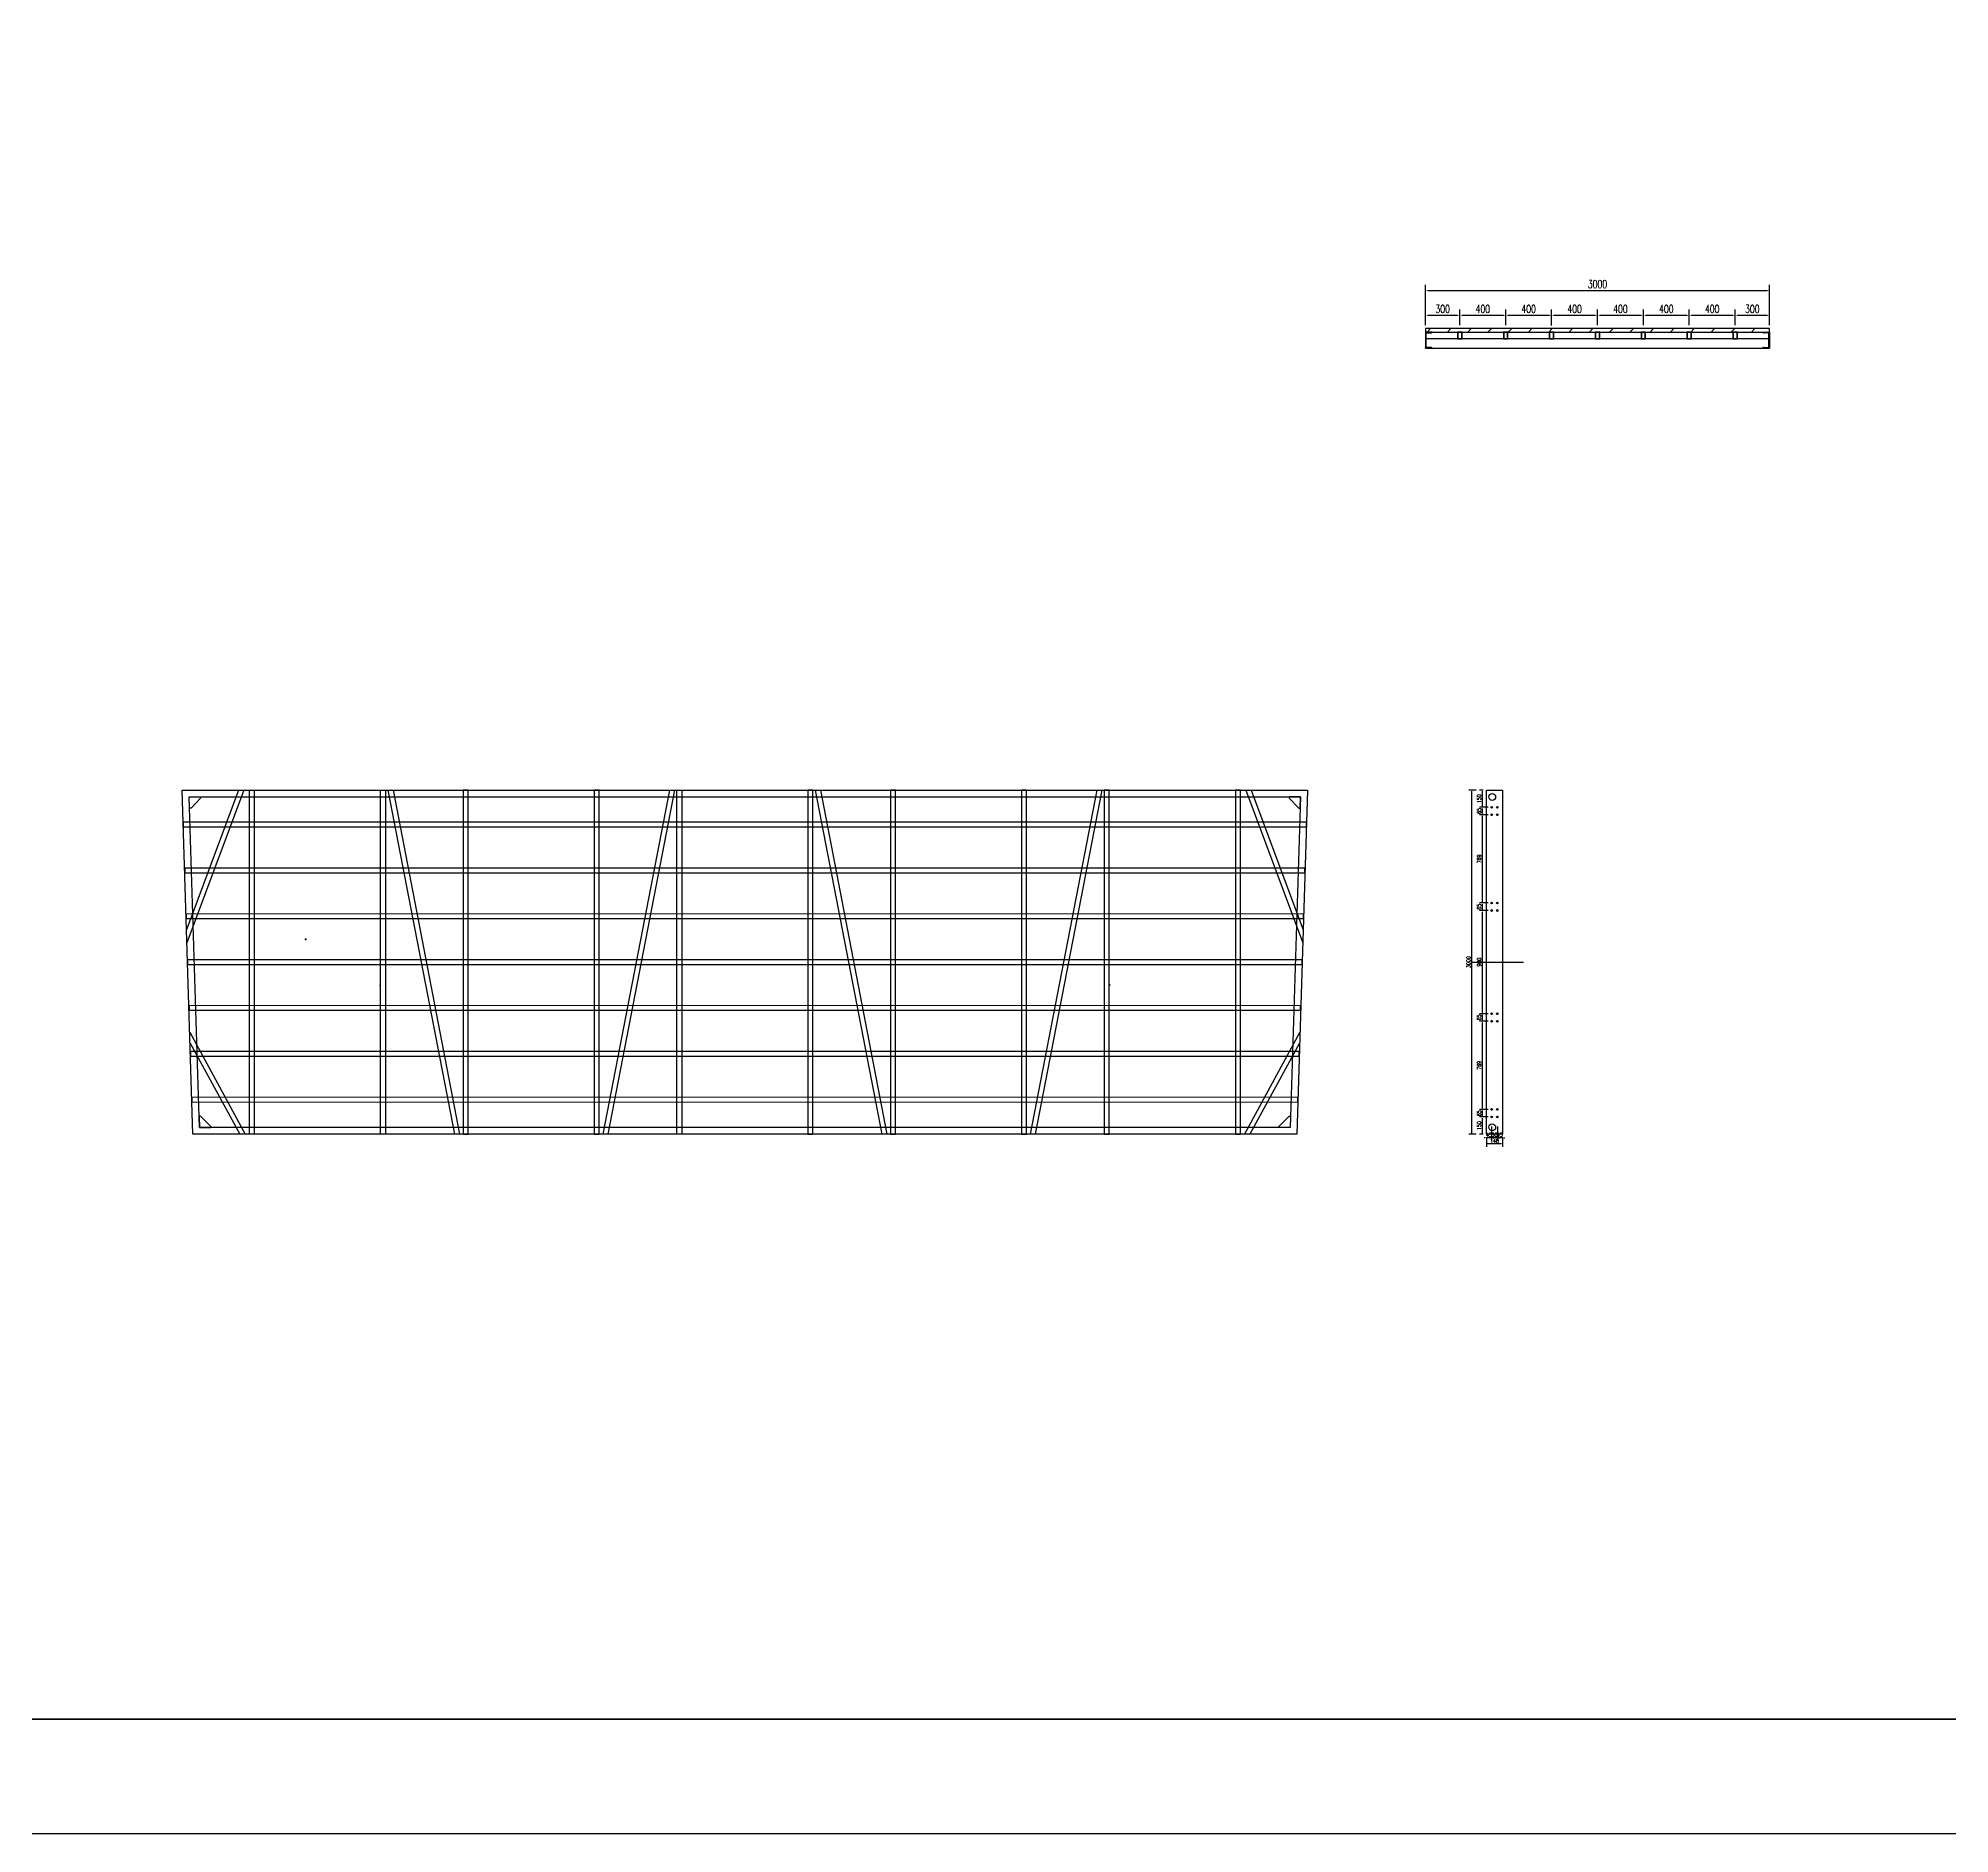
# Model space of a CAD drawing. Extents: x 10241 to 1500931, y -537358 to 142253.
# Drawn here: x 1063817 to 1080483, y 1621 to 17276 of the extents above; entities that cross this region are included whole.
import ezdxf

# ---------------------------------------------------------------- set-up
doc = ezdxf.new("R2010")
doc.units = 0
doc.header["$LTSCALE"] = 1000
doc.header["$MEASUREMENT"] = 0
for name, color, linetype in [('14#槽钢', 3, 'Continuous'), ('PUB_DIM', 3, 'Continuous'), ('W-STEEL_FRAME钢架', 3, 'Continuous'), ('W-STEEL_KEEL钢龙骨', 5, 'Continuous'), ('W-WOOD_FLOOR木地板', 30, 'Continuous'), ('钢架', 90, 'Continuous')]:
    doc.layers.add(name, color=color, linetype=linetype)
doc.styles.add('STANDARD_T3', font='simplex.shx', dxfattribs={"width": 0.7, "bigfont": 'gbcbig.shx'})
doc.dimstyles.new('W&&10', dxfattribs={"dimtxt": 35, "dimasz": 10, "dimexe": 25, "dimexo": 30, "dimgap": 10, "dimtad": 1, "dimdec": 0, "dimzin": 0, "dimdsep": 46, "dimtxsty": 'STANDARD_T3', "dimcen": 0.09, "dimclrd": 1, "dimclre": 1, "dimclrt": 7, "dimazin": 2, "dimtfac": 1, "dimtdec": 0, "dimtix": 1, "dimtmove": 2, "dimatfit": 3, "dimfxl": 100, "dimtolj": 1, "dimtzin": 0, "dimarcsym": 0})
doc.dimstyles.new('W&&20', dxfattribs={"dimtxt": 70, "dimasz": 20, "dimexe": 50, "dimexo": 60, "dimgap": 20, "dimtad": 1, "dimdec": 0, "dimzin": 0, "dimdsep": 46, "dimtxsty": 'STANDARD_T3', "dimcen": 0.09, "dimclrd": 1, "dimclre": 1, "dimclrt": 7, "dimazin": 2, "dimtfac": 1, "dimtdec": 0, "dimtix": 1, "dimtmove": 2, "dimatfit": 3, "dimfxl": 100, "dimtolj": 1, "dimtzin": 0, "dimarcsym": 0})

# ---------------------------------------------------------------- blocks, each defined once
blk = doc.blocks.new('*D209')
at = {"layer": 'Defpoints', "color": 0, "transparency": 16777216}
for p in [(1076408, 7870), (1076489, 7870), (1076444, 7720)]:
    blk.add_point(p, dxfattribs=at)
at = {"layer": 'W-STEEL_FRAME钢架', "color": 1, "lineweight": -2, "transparency": 16777216}
for p, q in [((1076459, 7870), (1076383, 7870)), ((1076408, 7730), (1076408, 7860)), ((1076414, 7720), (1076383, 7720))]:
    blk.add_line(p, q, dxfattribs=at)
at = {"layer": 'W-STEEL_FRAME钢架', "color": 1, "transparency": 16777216}
for points in [[(1076406, 7860), (1076409, 7860), (1076408, 7870)], [(1076406, 7730), (1076409, 7730), (1076408, 7720)]]:
    blk.add_solid(points, dxfattribs=at)
at = {"layer": 'W-STEEL_FRAME钢架', "color": 7, "transparency": 16777216, "insert": (1076380, 7795), "char_height": 35, "attachment_point": 5, "rotation": 90, "style": 'STANDARD_T3'}
blk.add_mtext('\\A1;150', dxfattribs=at)
blk = doc.blocks.new('*D210')
at = {"layer": 'Defpoints', "color": 0, "transparency": 16777216}
for p in [(1076408, 7936), (1076489, 7936), (1076489, 7870)]:
    blk.add_point(p, dxfattribs=at)
at = {"layer": 'W-STEEL_FRAME钢架', "color": 1, "lineweight": -2, "transparency": 16777216}
for p, q in [((1076459, 7936), (1076383, 7936)), ((1076459, 7870), (1076383, 7870)), ((1076408, 7880), (1076408, 7926))]:
    blk.add_line(p, q, dxfattribs=at)
at = {"layer": 'W-STEEL_FRAME钢架', "color": 1, "transparency": 16777216}
for points in [[(1076406, 7926), (1076409, 7926), (1076408, 7936)], [(1076406, 7880), (1076409, 7880), (1076408, 7870)]]:
    blk.add_solid(points, dxfattribs=at)
at = {"layer": 'W-STEEL_FRAME钢架', "color": 7, "transparency": 16777216, "insert": (1076380, 7903), "char_height": 35, "attachment_point": 5, "rotation": 90, "style": 'STANDARD_T3'}
blk.add_mtext('\\A1;65', dxfattribs=at)
blk = doc.blocks.new('*D211')
at = {"layer": 'Defpoints', "color": 0, "transparency": 16777216}
for p in [(1076408, 8705), (1076489, 8705), (1076489, 7936)]:
    blk.add_point(p, dxfattribs=at)
at = {"layer": 'W-STEEL_FRAME钢架', "color": 1, "lineweight": -2, "transparency": 16777216}
for p, q in [((1076459, 8705), (1076383, 8705)), ((1076408, 7946), (1076408, 8695)), ((1076459, 7936), (1076383, 7936))]:
    blk.add_line(p, q, dxfattribs=at)
at = {"layer": 'W-STEEL_FRAME钢架', "color": 1, "transparency": 16777216}
for points in [[(1076406, 8695), (1076409, 8695), (1076408, 8705)], [(1076406, 7946), (1076409, 7946), (1076408, 7936)]]:
    blk.add_solid(points, dxfattribs=at)
at = {"layer": 'W-STEEL_FRAME钢架', "color": 7, "transparency": 16777216, "insert": (1076380, 8320), "char_height": 35, "attachment_point": 5, "rotation": 90, "style": 'STANDARD_T3'}
blk.add_mtext('\\A1;769', dxfattribs=at)
blk = doc.blocks.new('*D212')
at = {"layer": 'Defpoints', "color": 0, "transparency": 16777216}
for p in [(1076408, 8770), (1076489, 8770), (1076489, 8705)]:
    blk.add_point(p, dxfattribs=at)
at = {"layer": 'W-STEEL_FRAME钢架', "color": 1, "lineweight": -2, "transparency": 16777216}
for p, q in [((1076459, 8770), (1076383, 8770)), ((1076459, 8705), (1076383, 8705)), ((1076408, 8715), (1076408, 8760))]:
    blk.add_line(p, q, dxfattribs=at)
at = {"layer": 'W-STEEL_FRAME钢架', "color": 1, "transparency": 16777216}
for points in [[(1076406, 8760), (1076409, 8760), (1076408, 8770)], [(1076406, 8715), (1076409, 8715), (1076408, 8705)]]:
    blk.add_solid(points, dxfattribs=at)
at = {"layer": 'W-STEEL_FRAME钢架', "color": 7, "transparency": 16777216, "insert": (1076380, 8738), "char_height": 35, "attachment_point": 5, "rotation": 90, "style": 'STANDARD_T3'}
blk.add_mtext('\\A1;65', dxfattribs=at)
blk = doc.blocks.new('*D213')
at = {"layer": 'Defpoints', "color": 0, "transparency": 16777216}
for p in [(1076408, 9670), (1076489, 9670), (1076489, 8770)]:
    blk.add_point(p, dxfattribs=at)
at = {"layer": 'W-STEEL_FRAME钢架', "color": 1, "lineweight": -2, "transparency": 16777216}
for p, q in [((1076459, 9670), (1076383, 9670)), ((1076408, 8780), (1076408, 9660)), ((1076459, 8770), (1076383, 8770))]:
    blk.add_line(p, q, dxfattribs=at)
at = {"layer": 'W-STEEL_FRAME钢架', "color": 1, "transparency": 16777216}
for points in [[(1076406, 9660), (1076409, 9660), (1076408, 9670)], [(1076406, 8780), (1076409, 8780), (1076408, 8770)]]:
    blk.add_solid(points, dxfattribs=at)
at = {"layer": 'W-STEEL_FRAME钢架', "color": 7, "transparency": 16777216, "insert": (1076380, 9220), "char_height": 35, "attachment_point": 5, "rotation": 90, "style": 'STANDARD_T3'}
blk.add_mtext('\\A1;900', dxfattribs=at)
blk = doc.blocks.new('*D214')
at = {"layer": 'Defpoints', "color": 0, "transparency": 16777216}
for p in [(1076408, 10570), (1076489, 10570), (1076489, 10505)]:
    blk.add_point(p, dxfattribs=at)
at = {"layer": 'W-STEEL_FRAME钢架', "color": 1, "lineweight": -2, "transparency": 16777216}
for p, q in [((1076459, 10570), (1076383, 10570)), ((1076459, 10505), (1076383, 10505)), ((1076408, 10515), (1076408, 10560))]:
    blk.add_line(p, q, dxfattribs=at)
at = {"layer": 'W-STEEL_FRAME钢架', "color": 1, "transparency": 16777216}
for points in [[(1076406, 10560), (1076409, 10560), (1076408, 10570)], [(1076406, 10515), (1076409, 10515), (1076408, 10505)]]:
    blk.add_solid(points, dxfattribs=at)
at = {"layer": 'W-STEEL_FRAME钢架', "color": 7, "transparency": 16777216, "insert": (1076380, 10538), "char_height": 35, "attachment_point": 5, "rotation": 90, "style": 'STANDARD_T3'}
blk.add_mtext('\\A1;65', dxfattribs=at)
blk = doc.blocks.new('*D215')
at = {"layer": 'Defpoints', "color": 0, "transparency": 16777216}
for p in [(1076408, 10720), (1076444, 10720), (1076489, 10570)]:
    blk.add_point(p, dxfattribs=at)
at = {"layer": 'W-STEEL_FRAME钢架', "color": 1, "lineweight": -2, "transparency": 16777216}
for p, q in [((1076414, 10720), (1076383, 10720)), ((1076408, 10580), (1076408, 10710)), ((1076459, 10570), (1076383, 10570))]:
    blk.add_line(p, q, dxfattribs=at)
at = {"layer": 'W-STEEL_FRAME钢架', "color": 1, "transparency": 16777216}
for points in [[(1076406, 10710), (1076409, 10710), (1076408, 10720)], [(1076406, 10580), (1076409, 10580), (1076408, 10570)]]:
    blk.add_solid(points, dxfattribs=at)
at = {"layer": 'W-STEEL_FRAME钢架', "color": 7, "transparency": 16777216, "insert": (1076380, 10645), "char_height": 35, "attachment_point": 5, "rotation": 90, "style": 'STANDARD_T3'}
blk.add_mtext('\\A1;150', dxfattribs=at)
blk = doc.blocks.new('*D216')
at = {"layer": 'Defpoints', "color": 0, "transparency": 16777216}
for p in [(1076444, 7720), (1076584, 7720), (1076444, 7635)]:
    blk.add_point(p, dxfattribs=at)
at = {"layer": 'W-STEEL_FRAME钢架', "color": 1, "lineweight": -2, "transparency": 16777216}
for p, q in [((1076444, 7690), (1076444, 7610)), ((1076584, 7690), (1076584, 7610)), ((1076574, 7635), (1076454, 7635))]:
    blk.add_line(p, q, dxfattribs=at)
at = {"layer": 'W-STEEL_FRAME钢架', "color": 1, "transparency": 16777216}
for points in [[(1076454, 7636), (1076454, 7633), (1076444, 7635)], [(1076574, 7636), (1076574, 7633), (1076584, 7635)]]:
    blk.add_solid(points, dxfattribs=at)
at = {"layer": 'W-STEEL_FRAME钢架', "color": 7, "transparency": 16777216, "insert": (1076514, 7662), "char_height": 35, "attachment_point": 5, "style": 'STANDARD_T3'}
blk.add_mtext('\\A1;140', dxfattribs=at)
blk = doc.blocks.new('*D217')
at = {"layer": 'Defpoints', "color": 0, "transparency": 16777216}
for p in [(1076539, 7870), (1076539, 7688), (1076584, 7720)]:
    blk.add_point(p, dxfattribs=at)
at = {"layer": 'W-STEEL_FRAME钢架', "color": 1, "lineweight": -2, "transparency": 16777216}
for p, q in [((1076529, 7688), (1076519, 7688)), ((1076539, 7788), (1076539, 7663)), ((1076584, 7688), (1076539, 7688)), ((1076584, 7690), (1076584, 7663)), ((1076594, 7688), (1076604, 7688))]:
    blk.add_line(p, q, dxfattribs=at)
at = {"layer": 'W-STEEL_FRAME钢架', "color": 1, "transparency": 16777216}
for points in [[(1076529, 7689), (1076529, 7686), (1076539, 7688)], [(1076594, 7689), (1076594, 7686), (1076584, 7688)]]:
    blk.add_solid(points, dxfattribs=at)
at = {"layer": 'W-STEEL_FRAME钢架', "color": 7, "transparency": 16777216, "insert": (1076561, 7715), "char_height": 35, "attachment_point": 5, "style": 'STANDARD_T3'}
blk.add_mtext('\\A1;45', dxfattribs=at)
blk = doc.blocks.new('*D218')
at = {"layer": 'Defpoints', "color": 0, "transparency": 16777216}
for p in [(1076489, 7870), (1076539, 7870), (1076489, 7688)]:
    blk.add_point(p, dxfattribs=at)
at = {"layer": 'W-STEEL_FRAME钢架', "color": 1, "lineweight": -2, "transparency": 16777216}
for p, q in [((1076479, 7688), (1076469, 7688)), ((1076489, 7788), (1076489, 7663)), ((1076539, 7688), (1076489, 7688)), ((1076539, 7788), (1076539, 7663)), ((1076549, 7688), (1076559, 7688))]:
    blk.add_line(p, q, dxfattribs=at)
at = {"layer": 'W-STEEL_FRAME钢架', "color": 1, "transparency": 16777216}
for points in [[(1076479, 7689), (1076479, 7686), (1076489, 7688)], [(1076549, 7689), (1076549, 7686), (1076539, 7688)]]:
    blk.add_solid(points, dxfattribs=at)
at = {"layer": 'W-STEEL_FRAME钢架', "color": 7, "transparency": 16777216, "insert": (1076514, 7715), "char_height": 35, "attachment_point": 5, "style": 'STANDARD_T3'}
blk.add_mtext('\\A1;50', dxfattribs=at)
blk = doc.blocks.new('*D207')
at = {"layer": 'Defpoints', "color": 0, "transparency": 16777216}
for p in [(1076489, 7870), (1076444, 7720), (1076444, 7688)]:
    blk.add_point(p, dxfattribs=at)
at = {"layer": 'W-STEEL_FRAME钢架', "color": 1, "lineweight": -2, "transparency": 16777216}
for p, q in [((1076434, 7688), (1076424, 7688)), ((1076444, 7690), (1076444, 7663)), ((1076489, 7688), (1076444, 7688)), ((1076489, 7788), (1076489, 7663)), ((1076499, 7688), (1076509, 7688))]:
    blk.add_line(p, q, dxfattribs=at)
at = {"layer": 'W-STEEL_FRAME钢架', "color": 1, "transparency": 16777216}
for points in [[(1076434, 7689), (1076434, 7686), (1076444, 7688)], [(1076499, 7689), (1076499, 7686), (1076489, 7688)]]:
    blk.add_solid(points, dxfattribs=at)
at = {"layer": 'W-STEEL_FRAME钢架', "color": 7, "transparency": 16777216, "insert": (1076466, 7715), "char_height": 35, "attachment_point": 5, "style": 'STANDARD_T3'}
blk.add_mtext('\\A1;45', dxfattribs=at)
blk = doc.blocks.new('*D208')
at = {"layer": 'Defpoints', "color": 0, "transparency": 16777216}
for p in [(1076315, 10720), (1076383, 10720), (1076383, 7720)]:
    blk.add_point(p, dxfattribs=at)
at = {"layer": 'W-STEEL_FRAME钢架', "color": 1, "lineweight": -2, "transparency": 16777216}
for p, q in [((1076353, 10720), (1076290, 10720)), ((1076315, 7730), (1076315, 10710)), ((1076353, 7720), (1076290, 7720))]:
    blk.add_line(p, q, dxfattribs=at)
at = {"layer": 'W-STEEL_FRAME钢架', "color": 1, "transparency": 16777216}
for points in [[(1076313, 10710), (1076316, 10710), (1076315, 10720)], [(1076313, 7730), (1076316, 7730), (1076315, 7720)]]:
    blk.add_solid(points, dxfattribs=at)
at = {"layer": 'W-STEEL_FRAME钢架', "color": 7, "transparency": 16777216, "insert": (1076287, 9220), "char_height": 35, "attachment_point": 5, "rotation": 90, "style": 'STANDARD_T3'}
blk.add_mtext('\\A1;3000', dxfattribs=at)
blk = doc.blocks.new('*D219')
at = {"layer": 'Defpoints', "color": 0, "transparency": 16777216}
for p in [(1076408, 9736), (1076489, 9736), (1076489, 9670)]:
    blk.add_point(p, dxfattribs=at)
at = {"layer": 'W-STEEL_FRAME钢架', "color": 1, "lineweight": -2, "transparency": 16777216}
for p, q in [((1076459, 9736), (1076383, 9736)), ((1076459, 9670), (1076383, 9670)), ((1076408, 9680), (1076408, 9726))]:
    blk.add_line(p, q, dxfattribs=at)
at = {"layer": 'W-STEEL_FRAME钢架', "color": 1, "transparency": 16777216}
for points in [[(1076406, 9726), (1076409, 9726), (1076408, 9736)], [(1076406, 9680), (1076409, 9680), (1076408, 9670)]]:
    blk.add_solid(points, dxfattribs=at)
at = {"layer": 'W-STEEL_FRAME钢架', "color": 7, "transparency": 16777216, "insert": (1076380, 9703), "char_height": 35, "attachment_point": 5, "rotation": 90, "style": 'STANDARD_T3'}
blk.add_mtext('\\A1;65', dxfattribs=at)
blk = doc.blocks.new('*D220')
at = {"layer": 'Defpoints', "color": 0, "transparency": 16777216}
for p in [(1076408, 10505), (1076444, 10505), (1076489, 9736)]:
    blk.add_point(p, dxfattribs=at)
at = {"layer": 'W-STEEL_FRAME钢架', "color": 1, "lineweight": -2, "transparency": 16777216}
for p, q in [((1076414, 10505), (1076383, 10505)), ((1076408, 9746), (1076408, 10495)), ((1076459, 9736), (1076383, 9736))]:
    blk.add_line(p, q, dxfattribs=at)
at = {"layer": 'W-STEEL_FRAME钢架', "color": 1, "transparency": 16777216}
for points in [[(1076406, 10495), (1076409, 10495), (1076408, 10505)], [(1076406, 9746), (1076409, 9746), (1076408, 9736)]]:
    blk.add_solid(points, dxfattribs=at)
at = {"layer": 'W-STEEL_FRAME钢架', "color": 7, "transparency": 16777216, "insert": (1076380, 10120), "char_height": 35, "attachment_point": 5, "rotation": 90, "style": 'STANDARD_T3'}
blk.add_mtext('\\A1;769', dxfattribs=at)
blk = doc.blocks.new('14a槽钢')
at = {"layer": '钢架'}
h = blk.add_hatch(dxfattribs=at)
h.set_pattern_fill('STEEL', color=4, scale=10)
h.set_pattern_definition([(50.389312, (-1352470.2, 1293523.579), (-9.2899201, 11.2253202), []), (50.389312, (-1352470.2, 1293531.516), (-9.2899201, 11.2253202), [])])
edge = h.paths.add_edge_path()
edge.add_ellipse((-1332250, 1115678), major_axis=(-3.26, 5.03), ratio=0.900468, start_angle=55.3931, end_angle=130.6069)
edge.add_line((-1332252, 1115673), (-1332208, 1115673))
edge.add_ellipse((-1332208, 1115667), major_axis=(0, 6), ratio=0.827586, start_angle=270, end_angle=360, ccw=False)
edge.add_line((-1332203, 1115667), (-1332203, 1115551))
edge.add_ellipse((-1332208, 1115551), major_axis=(0, 6), ratio=0.827586, start_angle=180, end_angle=270, ccw=False)
edge.add_line((-1332208, 1115545), (-1332251, 1115545))
edge.add_ellipse((-1332250, 1115540), major_axis=(3.82, 3.82), ratio=1, start_angle=49.2445, end_angle=141.5341)
edge.add_line((-1332256, 1115539), (-1332198, 1115539))
edge.add_line((-1332198, 1115539), (-1332198, 1115679))
edge.add_line((-1332198, 1115679), (-1332256, 1115679))
for p, q in [((-1332256, 1115679, 0), (-1332198, 1115679, 0)), ((-1332208, 1115673, 0), (-1332251, 1115673, 0)), ((-1332246, 1115679, 0), (-1332246, 1115679, 0)), ((-1332203, 1115551, 0), (-1332203, 1115667, 0)), ((-1332198, 1115679, 0), (-1332198, 1115539, 0)), ((-1332198, 1115539, 0), (-1332256, 1115539, 0)), ((-1332251, 1115545, 0), (-1332208, 1115545, 0)), ((-1332246, 1115539, 0), (-1332246, 1115539, 0))]:
    blk.add_line(p, q, dxfattribs=at)
for centre, start_param, end_param in [((-1332251, 1115679, 0), 1.570796, 3.141593), ((-1332208, 1115667, 0), 4.712389, 6.283185), ((-1332208, 1115667, 0), 4.712389, 6.283185), ((-1332251, 1115539, 0), 0, 1.570796), ((-1332208, 1115551, 0), 3.141593, 4.712389)]:
    blk.add_ellipse(centre, major_axis=(0, 6), ratio=0.827586, start_param=start_param, end_param=end_param, dxfattribs=at)
blk = doc.blocks.new('*D362')
at = {"color": 1, "lineweight": -2, "transparency": 16777216}
for p, q in [((1075912, 14804), (1075912, 15127)), ((1075932, 15077), (1078891, 15077)), ((1078911, 14804), (1078911, 15127))]:
    blk.add_line(p, q, dxfattribs=at)
at = {"color": 1, "transparency": 16777216}
for points in [[(1075932, 15081), (1075932, 15074), (1075912, 15077)], [(1078891, 15081), (1078891, 15074), (1078911, 15077)]]:
    blk.add_solid(points, dxfattribs=at)
at = {"layer": 'Defpoints', "color": 0, "transparency": 16777216}
for p in [(1078911, 15077), (1075912, 14744), (1078911, 14744)]:
    blk.add_point(p, dxfattribs=at)
at = {"color": 7, "transparency": 16777216, "insert": (1077412, 15132), "char_height": 70, "attachment_point": 5, "style": 'STANDARD_T3'}
blk.add_mtext('\\A1;3000', dxfattribs=at)
blk = doc.blocks.new('ganglonggu')
at = {"layer": 'W-STEEL_KEEL钢龙骨'}
for points in [[(-1338169, 1115605), (-1338129, 1115605), (-1338129, 1115665), (-1338169, 1115665)], [(-1338166, 1115608), (-1338132, 1115608), (-1338132, 1115662), (-1338166, 1115662)]]:
    blk.add_lwpolyline(points, close=True, dxfattribs=at)
blk = doc.blocks.new('*U360')
blk.add_blockref('ganglonggu', (1338149, -1115635))
blk = doc.blocks.new('*U361')
at = {"layer": 'W-STEEL_KEEL钢龙骨', "color": 0, "linetype": 'ByBlock', "lineweight": -2}
for p in [(0, 0), (400, 0), (800, 0), (1200, 0), (1600, 0), (2000, 0)]:
    blk.add_blockref('*U360', p, dxfattribs=at)
at = {"layer": 'W-STEEL_KEEL钢龙骨', "color": 0, "linetype": 'ByBlock', "lineweight": -2, "transparency": 16777216}
blk.add_blockref('*U360', (2400, 0), dxfattribs=at)
blk = doc.blocks.new('*D363')
at = {"layer": 'Defpoints', "color": 0, "transparency": 16777216}
for p in [(1076212, 14860), (1075912, 14714), (1076212, 14714)]:
    blk.add_point(p, dxfattribs=at)
at = {"layer": 'PUB_DIM', "color": 1, "lineweight": -2, "transparency": 16777216}
for p, q in [((1075912, 14774), (1075912, 14910)), ((1075932, 14860), (1076192, 14860)), ((1076212, 14774), (1076212, 14910))]:
    blk.add_line(p, q, dxfattribs=at)
at = {"layer": 'PUB_DIM', "color": 1, "transparency": 16777216}
for points in [[(1075932, 14863), (1075932, 14857), (1075912, 14860)], [(1076192, 14863), (1076192, 14857), (1076212, 14860)]]:
    blk.add_solid(points, dxfattribs=at)
at = {"layer": 'PUB_DIM', "color": 7, "transparency": 16777216, "insert": (1076062, 14915), "char_height": 70, "attachment_point": 5, "style": 'STANDARD_T3'}
blk.add_mtext('\\A1;300', dxfattribs=at)
blk = doc.blocks.new('*D364')
at = {"layer": 'Defpoints', "color": 0, "transparency": 16777216}
for p in [(1076612, 14860), (1076212, 14714), (1076612, 14714)]:
    blk.add_point(p, dxfattribs=at)
at = {"layer": 'PUB_DIM', "color": 1, "lineweight": -2, "transparency": 16777216}
for p, q in [((1076212, 14774), (1076212, 14910)), ((1076232, 14860), (1076592, 14860)), ((1076612, 14774), (1076612, 14910))]:
    blk.add_line(p, q, dxfattribs=at)
at = {"layer": 'PUB_DIM', "color": 1, "transparency": 16777216}
for points in [[(1076232, 14863), (1076232, 14857), (1076212, 14860)], [(1076592, 14863), (1076592, 14857), (1076612, 14860)]]:
    blk.add_solid(points, dxfattribs=at)
at = {"layer": 'PUB_DIM', "color": 7, "transparency": 16777216, "insert": (1076412, 14915), "char_height": 70, "attachment_point": 5, "style": 'STANDARD_T3'}
blk.add_mtext('\\A1;400', dxfattribs=at)
blk = doc.blocks.new('*D365')
at = {"layer": 'Defpoints', "color": 0, "transparency": 16777216}
for p in [(1077012, 14860), (1076612, 14714), (1077012, 14711)]:
    blk.add_point(p, dxfattribs=at)
at = {"layer": 'PUB_DIM', "color": 1, "lineweight": -2, "transparency": 16777216}
for p, q in [((1076612, 14774), (1076612, 14910)), ((1076632, 14860), (1076992, 14860)), ((1077012, 14771), (1077012, 14910))]:
    blk.add_line(p, q, dxfattribs=at)
at = {"layer": 'PUB_DIM', "color": 1, "transparency": 16777216}
for points in [[(1076632, 14863), (1076632, 14857), (1076612, 14860)], [(1076992, 14863), (1076992, 14857), (1077012, 14860)]]:
    blk.add_solid(points, dxfattribs=at)
at = {"layer": 'PUB_DIM', "color": 7, "transparency": 16777216, "insert": (1076812, 14915), "char_height": 70, "attachment_point": 5, "style": 'STANDARD_T3'}
blk.add_mtext('\\A1;400', dxfattribs=at)
blk = doc.blocks.new('*D366')
at = {"layer": 'Defpoints', "color": 0, "transparency": 16777216}
for p in [(1077412, 14860), (1077012, 14711), (1077412, 14714)]:
    blk.add_point(p, dxfattribs=at)
at = {"layer": 'PUB_DIM', "color": 1, "lineweight": -2, "transparency": 16777216}
for p, q in [((1077012, 14771), (1077012, 14910)), ((1077032, 14860), (1077392, 14860)), ((1077412, 14774), (1077412, 14910))]:
    blk.add_line(p, q, dxfattribs=at)
at = {"layer": 'PUB_DIM', "color": 1, "transparency": 16777216}
for points in [[(1077032, 14863), (1077032, 14857), (1077012, 14860)], [(1077392, 14863), (1077392, 14857), (1077412, 14860)]]:
    blk.add_solid(points, dxfattribs=at)
at = {"layer": 'PUB_DIM', "color": 7, "transparency": 16777216, "insert": (1077212, 14915), "char_height": 70, "attachment_point": 5, "style": 'STANDARD_T3'}
blk.add_mtext('\\A1;400', dxfattribs=at)
blk = doc.blocks.new('*D367')
at = {"layer": 'Defpoints', "color": 0, "transparency": 16777216}
for p in [(1077812, 14860), (1077412, 14714), (1077812, 14714)]:
    blk.add_point(p, dxfattribs=at)
at = {"layer": 'PUB_DIM', "color": 1, "lineweight": -2, "transparency": 16777216}
for p, q in [((1077412, 14774), (1077412, 14910)), ((1077432, 14860), (1077792, 14860)), ((1077812, 14774), (1077812, 14910))]:
    blk.add_line(p, q, dxfattribs=at)
at = {"layer": 'PUB_DIM', "color": 1, "transparency": 16777216}
for points in [[(1077432, 14863), (1077432, 14857), (1077412, 14860)], [(1077792, 14863), (1077792, 14857), (1077812, 14860)]]:
    blk.add_solid(points, dxfattribs=at)
at = {"layer": 'PUB_DIM', "color": 7, "transparency": 16777216, "insert": (1077612, 14915), "char_height": 70, "attachment_point": 5, "style": 'STANDARD_T3'}
blk.add_mtext('\\A1;400', dxfattribs=at)
blk = doc.blocks.new('*D368')
at = {"layer": 'Defpoints', "color": 0, "transparency": 16777216}
for p in [(1078212, 14860), (1077812, 14714), (1078212, 14714)]:
    blk.add_point(p, dxfattribs=at)
at = {"layer": 'PUB_DIM', "color": 1, "lineweight": -2, "transparency": 16777216}
for p, q in [((1077812, 14774), (1077812, 14910)), ((1077832, 14860), (1078192, 14860)), ((1078212, 14774), (1078212, 14910))]:
    blk.add_line(p, q, dxfattribs=at)
at = {"layer": 'PUB_DIM', "color": 1, "transparency": 16777216}
for points in [[(1077832, 14863), (1077832, 14857), (1077812, 14860)], [(1078192, 14863), (1078192, 14857), (1078212, 14860)]]:
    blk.add_solid(points, dxfattribs=at)
at = {"layer": 'PUB_DIM', "color": 7, "transparency": 16777216, "insert": (1078012, 14915), "char_height": 70, "attachment_point": 5, "style": 'STANDARD_T3'}
blk.add_mtext('\\A1;400', dxfattribs=at)
blk = doc.blocks.new('*D369')
at = {"layer": 'Defpoints', "color": 0, "transparency": 16777216}
for p in [(1078612, 14860), (1078212, 14714), (1078612, 14714)]:
    blk.add_point(p, dxfattribs=at)
at = {"layer": 'PUB_DIM', "color": 1, "lineweight": -2, "transparency": 16777216}
for p, q in [((1078212, 14774), (1078212, 14910)), ((1078232, 14860), (1078592, 14860)), ((1078612, 14774), (1078612, 14910))]:
    blk.add_line(p, q, dxfattribs=at)
at = {"layer": 'PUB_DIM', "color": 1, "transparency": 16777216}
for points in [[(1078232, 14863), (1078232, 14857), (1078212, 14860)], [(1078592, 14863), (1078592, 14857), (1078612, 14860)]]:
    blk.add_solid(points, dxfattribs=at)
at = {"layer": 'PUB_DIM', "color": 7, "transparency": 16777216, "insert": (1078412, 14915), "char_height": 70, "attachment_point": 5, "style": 'STANDARD_T3'}
blk.add_mtext('\\A1;400', dxfattribs=at)
blk = doc.blocks.new('*D370')
at = {"layer": 'Defpoints', "color": 0, "transparency": 16777216}
for p in [(1078912, 14860), (1078612, 14714), (1078912, 14714)]:
    blk.add_point(p, dxfattribs=at)
at = {"layer": 'PUB_DIM', "color": 1, "lineweight": -2, "transparency": 16777216}
for p, q in [((1078612, 14774), (1078612, 14910)), ((1078632, 14860), (1078892, 14860)), ((1078912, 14774), (1078912, 14910))]:
    blk.add_line(p, q, dxfattribs=at)
at = {"layer": 'PUB_DIM', "color": 1, "transparency": 16777216}
for points in [[(1078632, 14863), (1078632, 14857), (1078612, 14860)], [(1078892, 14863), (1078892, 14857), (1078912, 14860)]]:
    blk.add_solid(points, dxfattribs=at)
at = {"layer": 'PUB_DIM', "color": 7, "transparency": 16777216, "insert": (1078762, 14915), "char_height": 70, "attachment_point": 5, "style": 'STANDARD_T3'}
blk.add_mtext('\\A1;300', dxfattribs=at)

msp = doc.modelspace()

# ---------------------------------------------------------------- hatches: boundary and pattern name
at = {"layer": 'W-WOOD_FLOOR木地板'}
h = msp.add_hatch(dxfattribs=at)
h.set_pattern_fill('木板', color=256, scale=100)
h.set_pattern_definition([(0, (2622268.11, -1120117.11), (0, 125), []), (45, (2622268.11, -1120117.11), (-88.388348, 88.388348), [])])
h.paths.add_polyline_path([(1078911.6, 14743.7), (1075911.6, 14743.7), (1075911.6, 14713.7), (1078911.6, 14713.7)])

# ---------------------------------------------------------------- linework, layer by layer
at = {"layer": '14#槽钢'}
for points in [[(1036592.4, 63511.5), (1125639, 63511.5), (1125639, 1620.5), (1036592.4, 1620.5)], [(1037592.4, 62511.5), (1124639, 62511.5), (1124639, 2620.5), (1037592.4, 2620.5)], [(1065072.3, 10719.8), (1074883.2, 10719.8), (1074789.5, 7720.3), (1065166.1, 7720.3)], [(1065132.2, 10661.8), (1074823.4, 10661.8), (1074733.3, 7778.3), (1065222.3, 7778.3)]]:
    msp.add_lwpolyline(points, close=True, dxfattribs=at)
for points in [[(1065564.3, 10719.8), (1065110.4, 9503)], [(1065610.2, 10719.8), (1065113.9, 9389.4)], [(1066866.3, 10719.8), (1067447.2, 7719.8)], [(1066910.1, 10719.8), (1067491, 7719.8)], [(1069319.5, 10719.8), (1068738.6, 7719.8)], [(1069363.3, 10719.8), (1068782.4, 7719.8)], [(1070592.3, 10719.8), (1071173.2, 7719.8)], [(1070636.1, 10719.8), (1071217, 7719.8)], [(1073045.5, 10719.8), (1072464.6, 7719.8)], [(1073089.3, 10719.8), (1072508.4, 7719.8)], [(1074345.1, 10719.8), (1074841.6, 9388.9)], [(1074391, 10719.8), (1074845.2, 9502.4)], [(1065138.3, 8608.5), (1065622.5, 7720.3)], [(1065141.3, 8513.2), (1065573.5, 7720.3)], [(1074817.3, 8608.9), (1074332.9, 7720.3)], [(1074814.3, 8513.6), (1074381.8, 7720.3)], [(1037592.4, 2620.5), (1124639, 2620.5)]]:
    msp.add_lwpolyline(points, dxfattribs=at)
at = {"layer": 'PUB_DIM'}
for p, q in [((1066140.8, 9419.8), (1066154.8, 9419.8)), ((1066147.8, 9426.8), (1066147.8, 9412.8)), ((1066791.2, 9019.8), (1066805.2, 9019.8)), ((1066798.2, 9026.8), (1066798.2, 9012.8)), ((1073164.3, 9019.8), (1073150.3, 9019.8)), ((1073157.3, 9026.8), (1073157.3, 9012.8))]:
    msp.add_line(p, q, dxfattribs=at)
at = {"layer": 'W-STEEL_FRAME钢架'}
msp.add_line((1076314.7, 9220.3), (1076767.2, 9220.3), dxfattribs=at)
for points in [[(1075911.6, 14573.7), (1078911.6, 14573.7), (1078911.6, 14653.7), (1075911.6, 14653.7)], [(1065657.5, 10719.8), (1065700.5, 10719.8), (1065700.5, 7719.8), (1065657.5, 7719.8)], [(1066800.5, 10719.8), (1066843.5, 10719.8), (1066843.5, 7719.8), (1066800.5, 7719.8)], [(1067564.8, 10719.8), (1067521.8, 10719.8), (1067521.8, 7719.8), (1067564.8, 7719.8)], [(1068707.8, 10719.8), (1068664.8, 10719.8), (1068664.8, 7719.8), (1068707.8, 7719.8)], [(1069384.8, 10719.8), (1069427.8, 10719.8), (1069427.8, 7719.8), (1069384.8, 7719.8)], [(1070570.8, 10719.8), (1070527.8, 10719.8), (1070527.8, 7719.8), (1070570.8, 7719.8)], [(1071290.8, 10719.8), (1071247.8, 10719.8), (1071247.8, 7719.8), (1071290.8, 7719.8)], [(1072433.8, 10719.8), (1072390.8, 10719.8), (1072390.8, 7719.8), (1072433.8, 7719.8)], [(1073154.9, 10719.8), (1073111.9, 10719.8), (1073111.9, 7719.8), (1073154.9, 7719.8)], [(1074297.9, 10719.8), (1074254.9, 10719.8), (1074254.9, 7719.8), (1074297.9, 7719.8)], [(1076443.9, 7720.3), (1076443.9, 10720.3), (1076583.9, 10720.3), (1076583.9, 7720.3)]]:
    msp.add_lwpolyline(points, close=True, dxfattribs=at)
at = {"layer": 'W-STEEL_FRAME钢架', "color": 1}
for points in [[(1065149, 10561.3), (1065135.4, 10561.3), (1065132.3, 10661.3), (1065232.3, 10661.3), (1065232.3, 10651.3)], [(1074806.6, 10561.3), (1074820.2, 10561.3), (1074823.3, 10661.3), (1074723.3, 10661.3), (1074723.3, 10651.3)], [(1065232.3, 7878.3), (1065219.2, 7878.4), (1065222.3, 7778.3), (1065322.3, 7778.3), (1065322.3, 7788.3)], [(1074723.3, 7878.3), (1074736.4, 7878.4), (1074733.3, 7778.3), (1074633.3, 7778.3), (1074633.3, 7788.3)]]:
    msp.add_lwpolyline(points, close=True, dxfattribs=at)
at = {"layer": 'W-STEEL_FRAME钢架'}
for centre in [(1076493.9, 10660.3), (1076493.9, 7780.3)]:
    msp.add_circle(centre, 30, dxfattribs=at)
at = {"layer": 'W-STEEL_FRAME钢架', "color": 1}
for centre in [(1076488.9, 10570.3), (1076488.9, 10505), (1076538.9, 10570.3), (1076538.9, 10505), (1076488.9, 9735.6), (1076488.9, 9670.3), (1076538.9, 9735.6), (1076538.9, 9670.3), (1076488.9, 8770.3), (1076488.9, 8705), (1076538.9, 8770.3), (1076538.9, 8705), (1076488.9, 7935.6), (1076488.9, 7870.3), (1076538.9, 7935.6), (1076538.9, 7870.3)]:
    msp.add_circle(centre, 7.5, dxfattribs=at)
at = {"layer": 'W-STEEL_KEEL钢龙骨'}
for points in [[(1065081.7, 10399.9), (1074873.9, 10400.4), (1074873.9, 10440.4), (1065081.7, 10439.9)], [(1065094.3, 9998.4), (1074861.3, 9998.1), (1074861.3, 10038.1), (1065094.3, 10038.4)], [(1065106.7, 9600.7), (1074848.8, 9599.4), (1074848.8, 9639.4), (1065106.7, 9640.7)], [(1065119.2, 9200.1), (1074836.4, 9200.1), (1074836.4, 9240.1), (1065119.2, 9240.1)], [(1065131.6, 8802.6), (1074823.9, 8800.6), (1074823.9, 8840.6), (1065131.6, 8842.6)], [(1065144.2, 8399.6), (1074811.4, 8400.6), (1074811.4, 8440.6), (1065144.2, 8439.6)], [(1065156.6, 8002.9), (1074798.8, 7999.6), (1074798.8, 8039.6), (1065156.6, 8042.9)]]:
    msp.add_lwpolyline(points, close=True, dxfattribs=at)
at = {"layer": 'W-WOOD_FLOOR木地板'}
msp.add_lwpolyline([(1075911.6, 14713.7), (1078911.6, 14713.7), (1078911.6, 14743.7), (1075911.6, 14743.7)], close=True, dxfattribs=at)

# ---------------------------------------------------------------- block references
at = {"layer": 'W-STEEL_FRAME钢架', "xscale": -1}
msp.add_blockref('14a槽钢', (-256286.2, -1100965.2, 0), dxfattribs=at)
at = {"layer": 'W-STEEL_FRAME钢架'}
msp.add_blockref('14a槽钢', (2411109.4, -1100965.2, 0), dxfattribs=at)
at = {"layer": 'W-STEEL_KEEL钢龙骨'}
msp.add_blockref('*U361', (1076211.6, 14683.7), dxfattribs=at)

# ---------------------------------------------------------------- dimensions: what is measured, and where the dimension line sits
dim = msp.add_linear_dim(base=(1078911.4, 15077.4), p1=(1075911.6, 14743.7), p2=(1078911.4, 14743.7), dimstyle='W&&20')
dim.commit()
dim.dimension.update_dxf_attribs({"geometry": '*D362', "text_midpoint": (1077411.5, 15132.4)})
at = {"layer": 'PUB_DIM'}
for base, p1, p2, picture, middle in [((1076211.6, 14860), (1075911.6, 14713.7), (1076211.6, 14713.7), '*D363', (1076061.6, 14915)), ((1076611.6, 14860), (1076211.6, 14713.7), (1076611.6, 14713.7), '*D364', (1076411.6, 14915)), ((1077011.6, 14860), (1076611.6, 14713.7), (1077011.6, 14710.7), '*D365', (1076811.6, 14915)), ((1077411.6, 14860), (1077011.6, 14710.7), (1077411.6, 14713.7), '*D366', (1077211.6, 14915)), ((1077811.6, 14860), (1077411.6, 14713.7), (1077811.6, 14713.7), '*D367', (1077611.6, 14915)), ((1078211.6, 14860), (1077811.6, 14713.7), (1078211.6, 14713.7), '*D368', (1078011.6, 14915)), ((1078611.6, 14860), (1078211.6, 14713.7), (1078611.6, 14713.7), '*D369', (1078411.6, 14915)), ((1078911.6, 14860), (1078611.6, 14713.7), (1078911.6, 14713.7), '*D370', (1078761.6, 14915))]:
    dim = msp.add_linear_dim(base=base, p1=p1, p2=p2, dimstyle='W&&20', dxfattribs=at)
    dim.commit()
    dim.dimension.update_dxf_attribs({"geometry": picture, "text_midpoint": middle})
at = {"layer": 'W-STEEL_FRAME钢架'}
for base, p1, p2, angle, picture, middle in [((1076314.7, 10720.3), (1076382.5, 7720.3), (1076382.5, 10720.3), 90, '*D208', (1076287.2, 9220.3)), ((1076407.5, 10720.3), (1076488.9, 10570.3), (1076443.9, 10720.3), 90, '*D215', (1076380, 10645.3)), ((1076407.5, 10570.3), (1076488.9, 10505), (1076488.9, 10570.3), 90, '*D214', (1076380, 10537.6)), ((1076407.5, 10505), (1076488.9, 9735.6), (1076443.9, 10505), 90, '*D220', (1076380, 10120.3)), ((1076407.5, 9735.6), (1076488.9, 9670.3), (1076488.9, 9735.6), 90, '*D219', (1076380, 9702.9)), ((1076407.5, 9670.3), (1076488.9, 8770.3), (1076488.9, 9670.3), 90, '*D213', (1076380, 9220.3)), ((1076407.5, 8770.3), (1076488.9, 8705), (1076488.9, 8770.3), 90, '*D212', (1076380, 8737.6)), ((1076407.5, 8705), (1076488.9, 7935.6), (1076488.9, 8705), 90, '*D211', (1076380, 8320.3)), ((1076407.5, 7935.6), (1076488.9, 7870.3), (1076488.9, 7935.6), 90, '*D210', (1076380, 7902.9)), ((1076407.5, 7870.3), (1076443.9, 7720.3), (1076488.9, 7870.3), 90, '*D209', (1076380, 7795.3)), ((1076443.9, 7634.7), (1076583.9, 7720.3), (1076443.9, 7720.3), 180, '*D216', (1076513.9, 7662.2))]:
    dim = msp.add_linear_dim(base=base, p1=p1, p2=p2, angle=angle, dimstyle='W&&10', dxfattribs=at)
    dim.commit()
    dim.dimension.update_dxf_attribs({"geometry": picture, "text_midpoint": middle})
for base, p1, p2, picture, middle in [((1076443.9, 7687.6), (1076488.9, 7870.3), (1076443.9, 7720.3), '*D207', (1076466.4, 7715.1)), ((1076488.9, 7687.6), (1076538.9, 7870.3), (1076488.9, 7870.3), '*D218', (1076513.9, 7715.1)), ((1076538.9, 7687.6), (1076583.9, 7720.3), (1076538.9, 7870.3), '*D217', (1076561.4, 7715.1))]:
    dim = msp.add_linear_dim(base=base, p1=p1, p2=p2, angle=180, dimstyle='W&&10', override={"dimfxlon": 1}, dxfattribs=at)
    dim.commit()
    dim.dimension.update_dxf_attribs({"geometry": picture, "text_midpoint": middle})

doc.saveas('drawing.dxf')
